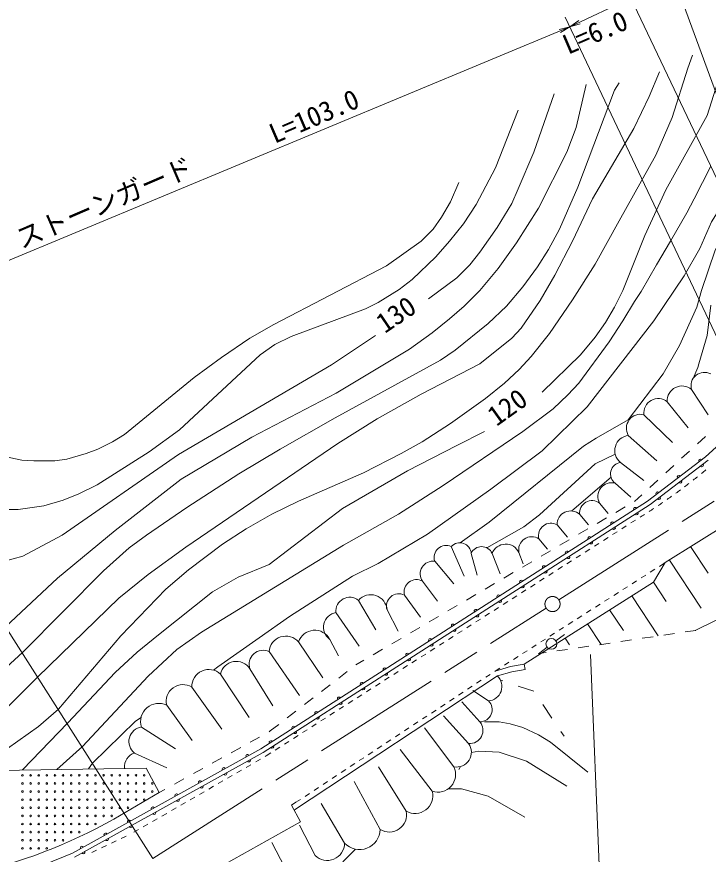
# Model space of a CAD drawing. Units: millimetres, scale not verified. Extents: x 40000 to 680000, y 20000 to 380000.
# Drawn here: x 303972 to 367893, y 261204 to 338630 of the extents above; entities that cross this region are included whole.
import ezdxf
from ezdxf.enums import TextEntityAlignment as Align

# ---------------------------------------------------------------- set-up
doc = ezdxf.new("R2010")
doc.units = ezdxf.units.MM
doc.header["$LTSCALE"] = 1000
doc.linetypes.add('CHAIN', pattern=[18.5, 12, -1.5, 3.5, -1.5])
for name, color, linetype, lineweight in [('M-BGD', 7, 'Continuous', 13), ('M-BMK', 2, 'CHAIN', 13), ('M-STR-HTXT', 7, 'Continuous', 13)]:
    doc.layers.add(name, color=color, linetype=linetype, lineweight=lineweight)
doc.styles.add('ＭＳ ゴシック', font='')
doc.styles.get('ＭＳ ゴシック').set_extended_font_data('MS Gothic')

# ---------------------------------------------------------------- blocks, each defined once
blk = doc.blocks.new('open_arrow')
at = {"color": 0, "linetype": 'Continuous', "lineweight": -2}
blk.add_lwpolyline([(7.5, 1.25), (0, 0), (7.5, -1.25)], dxfattribs=at)

msp = doc.modelspace()

# ---------------------------------------------------------------- linework, layer by layer
at = {"layer": 'M-BGD'}
for p, q in [((366424, 335075), (366000, 333889)), ((353639, 331519), (351776, 326100)), ((350337, 329995), (348220, 324661)), ((351776, 326100), (350337, 322713)), ((368117, 324830), (366593, 321782)), ((355840, 322883), (354147, 318988)), ((357195, 321782), (355332, 317887)), ((366593, 321782), (365916, 320512)), ((365916, 320512), (364392, 317887)), ((359650, 319750), (357449, 315771)), ((364392, 317887), (363122, 315686)), ((363122, 315686), (361682, 313231)), ((365662, 314670), (362868, 310521)), ((361682, 313231), (361090, 312299)), ((361090, 312299), (359989, 310521)), ((368117, 311961), (367802, 309172)), ((367802, 309172), (367016, 306542)), ((363920, 288167), (392601, 306252)), ((366932, 306203), (366508, 305187)), ((367016, 306542), (366932, 306203)), ((366354, 304166), (367878, 301841)), ((364109, 303044), (366034, 300638)), ((372017, 301961), (367643, 297953)), ((361943, 301841), (364590, 299274)), ((360500, 299916), (363146, 297590)), ((367652, 299828), (366913, 299154)), ((366174, 298480), (365435, 297807)), ((359778, 297429), (361943, 295745)), ((367643, 297953), (362290, 293862)), ((367900, 297646), (362520, 293535)), ((364697, 297133), (363958, 296459)), ((358908, 296061), (355280, 292941)), ((363219, 295785), (362480, 295112)), ((359297, 295505), (360740, 294221)), ((361741, 294438), (361064, 293821)), ((362290, 293862), (326530, 270955)), ((362520, 293535), (326736, 270611)), ((357853, 293660), (358655, 292698)), ((360202, 293315), (359340, 292808)), ((356009, 292617), (356811, 291655)), ((358477, 292302), (357615, 291796)), ((361155, 292098), (360734, 291829)), ((353923, 291655), (354886, 290532)), ((356753, 291289), (355890, 290783)), ((360312, 291560), (359891, 291291)), ((352239, 290372), (353041, 289409)), ((358627, 290483), (358206, 290214)), ((359470, 291021), (359048, 290752)), ((344139, 289650), (345342, 286923)), ((355028, 290276), (354166, 289770)), ((357784, 289945), (357363, 289676)), ((366263, 289644), (367886, 287196)), ((345983, 289008), (346545, 287003)), ((347908, 289008), (348644, 287134)), ((350395, 289089), (350796, 288046)), ((353304, 289264), (352441, 288757)), ((356099, 288868), (355677, 288599)), ((356941, 289407), (356520, 289137)), ((337383, 288085), (335012, 286899)), ((342615, 288287), (344379, 286201)), ((351579, 288251), (350717, 287745)), ((355256, 288330), (354835, 288061)), ((363920, 288167), (362817, 286362)), ((363377, 287821), (363799, 288090)), ((363799, 288090), (363920, 288167)), ((364300, 288406), (367244, 283967)), ((353570, 287253), (353149, 286984)), ((354413, 287792), (353992, 287522)), ((362534, 287283), (362956, 287552)), ((335012, 286899), (329170, 283174)), ((349854, 287238), (348992, 286732)), ((352728, 286715), (352306, 286446)), ((360848, 286208), (361269, 286476)), ((361691, 286745), (362113, 287014)), ((341492, 286442), (342856, 284597)), ((348130, 286225), (347267, 285719)), ((362817, 286362), (350888, 278784)), ((351885, 286177), (351464, 285908)), ((360005, 285670), (360426, 285939)), ((362818, 286363), (364009, 284567)), ((322058, 285460), (317063, 281481)), ((339808, 285159), (341292, 283114)), ((346405, 285213), (345543, 284706)), ((350199, 285100), (349778, 284831)), ((351042, 285638), (350621, 285369)), ((359162, 285132), (359583, 285401)), ((360818, 285092), (363277, 281385)), ((335557, 284678), (337161, 281951)), ((344680, 284200), (343818, 283694)), ((349357, 284562), (348935, 284293)), ((357475, 284057), (357897, 284326)), ((358318, 284594), (358740, 284863)), ((333472, 283555), (335638, 280427)), ((338204, 283795), (339240, 281821)), ((347671, 283485), (347250, 283216)), ((348514, 284023), (348093, 283754)), ((356632, 283519), (357054, 283788)), ((358780, 283798), (360050, 281883)), ((329170, 283174), (326376, 281227)), ((342956, 283187), (342093, 282681)), ((346828, 282947), (346407, 282678)), ((354946, 282444), (355368, 282712)), ((355789, 282981), (356211, 283250)), ((341231, 282174), (340369, 281668)), ((345143, 281870), (344722, 281601)), ((345986, 282409), (345564, 282139)), ((354103, 281906), (354524, 282175)), ((356738, 282500), (357996, 280603)), ((365755, 281752), (366744, 281898)), ((313592, 281396), (307834, 274623)), ((326376, 281227), (322566, 278517)), ((332911, 281069), (333713, 279545)), ((339506, 281162), (338644, 280655)), ((344300, 281332), (343879, 281063)), ((352417, 280830), (352838, 281099)), ((353260, 281368), (353681, 281637)), ((353800, 280938), (354618, 281513)), ((354662, 281172), (355063, 280568)), ((361798, 281166), (362787, 281312)), ((363776, 281459), (364766, 281605)), ((330024, 280828), (332269, 277500)), ((343457, 280794), (343036, 280525)), ((351573, 280293), (351995, 280562)), ((352992, 280348), (352195, 279744)), ((355863, 280288), (356852, 280434)), ((357841, 280580), (358830, 280727)), ((359820, 280873), (360809, 281020)), ((327297, 279946), (330104, 275896)), ((337782, 280149), (336920, 279643)), ((341772, 279717), (341351, 279448)), ((342615, 280255), (342193, 279986)), ((350730, 279755), (351152, 280024)), ((352463, 279784), (352895, 279848)), ((353884, 279995), (354873, 280141)), ((336057, 279136), (335320, 278703)), ((340929, 279179), (340508, 278910)), ((349044, 278680), (349466, 278948)), ((350888, 278784), (349624, 278563)), ((349887, 279217), (350309, 279486)), ((350888, 278784), (350974, 278291)), ((322566, 278517), (322161, 278223)), ((325532, 278342), (327658, 274933)), ((334528, 278093), (333735, 277483)), ((339244, 278102), (338822, 277833)), ((340086, 278640), (339665, 278371)), ((348155, 278111), (348201, 278142)), ((349624, 278563), (348201, 278142)), ((348201, 278142), (348622, 278411)), ((349739, 278075), (348414, 277684)), ((350974, 278291), (349739, 278075)), ((316132, 277671), (310036, 271151)), ((322806, 277861), (325452, 273851)), ((329642, 265313), (348414, 277684)), ((338401, 277564), (337980, 277295)), ((346485, 277011), (346902, 277286)), ((347320, 277561), (347737, 277836)), ((348685, 277301), (348909, 277227)), ((320159, 276658), (322926, 272768)), ((332943, 276873), (332151, 276263)), ((336715, 276487), (336294, 276218)), ((337558, 277026), (337137, 276756)), ((345650, 276461), (346067, 276736)), ((350333, 276756), (351757, 276284)), ((331358, 275653), (330566, 275043)), ((335873, 275949), (335451, 275680)), ((344815, 275910), (345232, 276185)), ((347588, 275374), (346144, 276337)), ((317833, 274973), (320199, 271725)), ((334187, 274872), (333766, 274603)), ((335030, 275411), (334609, 275141)), ((343145, 274810), (343562, 275085)), ((343980, 275360), (344397, 275635)), ((346786, 273450), (345101, 275294)), ((352597, 275042), (353437, 273799)), ((329774, 274433), (328981, 273823)), ((333344, 274334), (332923, 274065)), ((342310, 274260), (342727, 274535)), ((308681, 273353), (304504, 268998)), ((332502, 273796), (332080, 273527)), ((340640, 273159), (341057, 273434)), ((341475, 273709), (341892, 273984)), ((345743, 271445), (343417, 274011)), ((315507, 272968), (318635, 270963)), ((327397, 272602), (327300, 272528)), ((328189, 273212), (327397, 272602)), ((330816, 272719), (330395, 272450)), ((331659, 273257), (331238, 272988)), ((339805, 272609), (340222, 272884)), ((344379, 269279), (341653, 272888)), ((354278, 272557), (354564, 272134)), ((326425, 272044), (325550, 271560)), ((329973, 272181), (329552, 271912)), ((338135, 271508), (338552, 271783)), ((338970, 272059), (339387, 272334)), ((310036, 271151), (307675, 269053)), ((324674, 271076), (323799, 270592)), ((328288, 271104), (327867, 270835)), ((329131, 271642), (328709, 271373)), ((337300, 270958), (337717, 271233)), ((326530, 270955), (309127, 261311)), ((326736, 270611), (309301, 260950)), ((314866, 270562), (317833, 269199)), ((327024, 270297), (326925, 270233)), ((327445, 270566), (327024, 270297)), ((336465, 270408), (336882, 270683)), ((342374, 267034), (339407, 270883)), ((310967, 269627), (310617, 269103)), ((322924, 270109), (322049, 269625)), ((325625, 269484), (325192, 269234)), ((326492, 269983), (326059, 269733)), ((334795, 269307), (335212, 269582)), ((335630, 269858), (336047, 270133)), ((351099, 269797), (354824, 267511)), ((297000, 268870), (315947, 269171)), ((315947, 269171), (317130, 266905)), ((321174, 269141), (320299, 268657)), ((324759, 268984), (324326, 268734)), ((333960, 268757), (334377, 269032)), ((339968, 265189), (337402, 269279)), ((345006, 269318), (344834, 269035)), ((319424, 268173), (318548, 267689)), ((323027, 267984), (322594, 267734)), ((323893, 268484), (323460, 268234)), ((332290, 267657), (332707, 267932)), ((333125, 268207), (333542, 268482)), ((337562, 263505), (335156, 267916)), ((317673, 267205), (317130, 266905)), ((322161, 267484), (321728, 267234)), ((331455, 267106), (331872, 267381)), ((312937, 264446), (317130, 266905)), ((320429, 266484), (319996, 266234)), ((321295, 266984), (320862, 266734)), ((330620, 266556), (331037, 266831)), ((319563, 265984), (319130, 265734)), ((329367, 265731), (329785, 266006)), ((329367, 265731), (330216, 264207)), ((329785, 266006), (330202, 266281)), ((334274, 262221), (332109, 265911)), ((317831, 264984), (317398, 264734)), ((318697, 265484), (318264, 265234)), ((330216, 264207), (313013, 254623)), ((316965, 264484), (316532, 264235)), ((315233, 263485), (314799, 263235)), ((316099, 263985), (315666, 263735)), ((331547, 261099), (330104, 263906)), ((314071, 262862), (313619, 262648)), ((312263, 262008), (311811, 261794)), ((313167, 262435), (312715, 262221)), ((328740, 259976), (327537, 262302)), ((309127, 261311), (304664, 259491)), ((311359, 261581), (310907, 261367))]:
    msp.add_line(p, q, dxfattribs=at)
for points in [[(369556, 335837), (368794, 332619), (367778, 329487)], [(359650, 319750), (363037, 325846), (364561, 329317), (366000, 333889)], [(363376, 333551), (362444, 331265), (361005, 328301), (357195, 321782)], [(356602, 332365), (355671, 328386), (354824, 326100), (352200, 320935)], [(359650, 332535), (359227, 331857), (355840, 322883)], [(367778, 329487), (363968, 322629), (362021, 318395), (359989, 313315)], [(348220, 324661), (346442, 321274), (345257, 319496), (343987, 317887), (342717, 316448), (340516, 314331), (339330, 313400), (337383, 312215), (336198, 311622), (329340, 309082), (327816, 308320), (326461, 307389), (319010, 300446), (316216, 298414), (311390, 295366), (309697, 294519), (308258, 293927), (306480, 293419), (304109, 293080), (302077, 293080)], [(344834, 323306), (344072, 321528), (343225, 320089), (342463, 318988), (341362, 317887), (338145, 315601), (327731, 310183), (325530, 308913), (322905, 307135), (320365, 305272), (313930, 300023), (312830, 299345), (311475, 298668), (310374, 298245), (308596, 297737), (307496, 297567), (305548, 297567), (304448, 297652), (302839, 297991), (301992, 298329), (301061, 298922), (299114, 300954), (298098, 302647)], [(370318, 323052), (368202, 319665), (367101, 317210), (365662, 314670)], [(350337, 322713), (349744, 321359), (348390, 319157), (346781, 316871), (345850, 315686), (344664, 314501), (342040, 312553)], [(352200, 320935), (350168, 317718), (348474, 315347), (346781, 313315), (345342, 311876), (343987, 310691), (342378, 309421), (340262, 307897), (333488, 303833), (325699, 299769), (319180, 295874), (313084, 291133), (307750, 286730), (302924, 282243)], [(371334, 320681), (369980, 319157), (369133, 318057), (368540, 317041), (367270, 313315)], [(354147, 318988), (353131, 317125), (352115, 315517), (350760, 313654), (349236, 311876), (347543, 310267), (344495, 307812), (343140, 306881), (333404, 301547), (328324, 298668), (324514, 296382), (319688, 293249), (315962, 290709), (314354, 289524), (311983, 287407), (304532, 279872)], [(355332, 317887), (353724, 314755), (352369, 312384), (350591, 309844), (349744, 308913), (346781, 306542), (341362, 303748), (337298, 301462), (333658, 299176), (319603, 289609), (316132, 287069), (313422, 284867), (305887, 277586)], [(357449, 315771), (355332, 312469), (353216, 309336), (351522, 307219), (350422, 306034), (349067, 304764), (347289, 303325), (344072, 301039), (341447, 299345), (339500, 298245), (336028, 296467), (330017, 293842), (327562, 292657), (325191, 291302), (322990, 289863), (319857, 287492), (317740, 285714), (313592, 281396)], [(359989, 313315), (359227, 311791), (358380, 310352), (357449, 308997), (356094, 307389), (352538, 303917)], [(367270, 313315), (366847, 311791), (365238, 308235)], [(359989, 310521), (358719, 308574), (355925, 304764), (354909, 303663), (353554, 302393), (350760, 300277), (343394, 295281), (339246, 292657), (334166, 289778), (321042, 281735), (318756, 280126), (316132, 277671)], [(362868, 310521), (356687, 302563), (352538, 298499), (347797, 294943), (341955, 290794), (337383, 288085)], [(337129, 309167), (333065, 306457), (318926, 298160), (308173, 290709), (304532, 288762), (302754, 288254), (299452, 287746)], [(365238, 308235), (363714, 305611), (360497, 301377)], [(394448, 303325), (390808, 301547), (390046, 300954), (387082, 296975), (385812, 295451), (380309, 290540), (376838, 288000), (370318, 283682), (366678, 281904)], [(360497, 301377), (357534, 299684), (356348, 298922), (347628, 291895), (344964, 290002)], [(347204, 300277), (344664, 299007), (340092, 296636), (334081, 293165)], [(359293, 298195), (357449, 297313), (352284, 292572), (350845, 291471), (347440, 289526)], [(288276, 297737), (289377, 285545), (289716, 283428), (290478, 280803), (291070, 279533), (291748, 278433), (294118, 275808), (295219, 275300), (295812, 275131), (296658, 275046), (298182, 275300), (299198, 275723), (300299, 276316), (301823, 277417), (304532, 279872)], [(285736, 296551), (286668, 287831), (287091, 285121), (288276, 279364), (288869, 276909), (289292, 275639), (290054, 274030), (290647, 273099), (292171, 271490), (293356, 270643), (293949, 270389), (296404, 270220), (297928, 270813), (303178, 274877), (305887, 277586)], [(334081, 293165), (327308, 288000), (324429, 286815), (322058, 285460)], [(317063, 281481), (315116, 279872), (313084, 278009), (308681, 273353)], [(307834, 274623), (305972, 273014), (300214, 268950)], [(315467, 273861), (314946, 273522), (310967, 269627)], [(347204, 273437), (348559, 273437), (349575, 273268), (350760, 272929), (352200, 272252), (353300, 271575), (356772, 268781)], [(351099, 269797), (348559, 270643), (346696, 270728), (345995, 270601)], [(343870, 267257), (345088, 267257), (347543, 266579), (350930, 264632)], [(335272, 261674), (334166, 260568), (331707, 257026)]]:
    msp.add_lwpolyline(points, dxfattribs=at)
for centre, radius in [((353391, 280650), 500), ((304501, 268500), 75), ((305251, 268500), 75), ((306000, 268500), 75), ((306751, 268500), 75), ((307500, 268500), 75), ((308251, 268500), 75), ((309001, 268500), 75), ((309750, 268501), 75), ((310501, 268501), 75), ((311250, 268501), 75), ((312000, 268501), 75), ((312751, 268501), 75), ((313500, 268501), 75), ((314251, 268501), 75), ((315001, 268501), 75), ((315750, 268501), 75), ((304501, 267751), 75), ((305251, 267751), 75), ((306000, 267751), 75), ((306751, 267751), 75), ((307500, 267751), 75), ((308250, 267751), 75), ((309001, 267751), 75), ((309750, 267751), 75), ((310501, 267751), 75), ((311251, 267751), 75), ((312000, 267751), 75), ((312751, 267750), 75), ((313500, 267750), 75), ((314250, 267750), 75), ((315001, 267750), 75), ((315750, 267750), 75), ((316501, 267750), 75), ((304501, 267000), 75), ((305251, 267000), 75), ((306000, 267000), 75), ((306751, 267000), 75), ((307500, 267000), 75), ((308250, 267000), 75), ((309001, 267000), 75), ((309750, 267000), 75), ((310501, 267000), 75), ((311251, 267000), 75), ((312000, 267000), 75), ((312751, 267000), 75), ((313500, 267000), 75), ((314250, 267000), 75), ((315001, 267000), 75), ((315750, 267001), 75), ((316501, 267001), 75), ((304500, 266250), 75), ((304500, 265501), 75), ((305251, 266250), 75), ((305251, 265501), 75), ((306000, 266250), 75), ((306000, 265501), 75), ((306751, 266251), 75), ((306751, 265501), 75), ((307500, 266251), 75), ((307501, 265501), 75), ((308250, 266251), 75), ((308250, 265501), 75), ((309001, 266251), 75), ((309001, 265500), 75), ((309750, 266251), 75), ((309750, 265500), 75), ((310501, 266251), 75), ((310501, 265500), 75), ((311251, 266251), 75), ((311251, 265500), 75), ((312000, 266251), 75), ((312000, 265500), 75), ((312751, 266251), 75), ((312751, 265500), 75), ((313500, 266251), 75), ((313500, 265500), 75), ((314250, 266251), 75), ((314250, 265500), 75), ((315001, 266251), 75), ((315750, 266251), 75), ((304500, 264750), 75), ((305251, 264750), 75), ((306000, 264750), 75), ((306751, 264750), 75), ((307501, 264750), 75), ((308250, 264750), 75), ((309001, 264750), 75), ((309750, 264750), 75), ((310500, 264750), 75), ((311251, 264750), 75), ((312000, 264751), 75), ((312751, 264751), 75), ((304500, 264001), 75), ((305251, 264001), 75), ((306000, 264001), 75), ((306751, 264001), 75), ((307501, 264001), 75), ((308250, 264001), 75), ((309001, 264001), 75), ((309750, 264001), 75), ((310500, 264001), 75), ((311251, 264001), 75), ((304500, 263251), 75), ((305251, 263251), 75), ((306000, 263250), 75), ((306751, 263250), 75), ((307501, 263250), 75), ((308250, 263250), 75), ((309001, 263250), 75), ((309750, 263250), 75), ((304500, 262500), 75), ((305251, 262500), 75), ((306000, 262500), 75), ((306750, 262500), 75), ((307501, 262500), 75), ((308250, 262500), 75), ((304500, 261751), 75), ((305251, 261751), 75), ((306000, 261751), 75), ((306750, 261751), 75)]:
    msp.add_circle(centre, radius, dxfattribs=at)
for centre, radius, start, end in [((367537, 304521), 1235, 61.90927, 196.66954), ((365466, 303137), 1360, 49.18492, 183.94519), ((363277, 301991), 1342, 51.67447, 186.43474), ((361623, 300577), 1303, 75.74997, 210.51024), ((360657, 298522), 1402, 96.43066, 231.19093), ((359938, 296367), 1075, 98.58362, 233.34389), ((367159, 297583), 150, 37.38145, 217.38145), ((367295, 297183), 150, 217.38145, 37.38145), ((334264, 336755), 52128, 309.30507, 309.85464), ((365173, 296065), 150, 37.38145, 217.38145), ((334264, 336755), 52128, 308.20594, 308.7555), ((358959, 294282), 1269, 74.57282, 209.33309), ((365308, 295665), 150, 217.38145, 37.38145), ((334264, 336755), 52128, 307.10681, 307.65637), ((363186, 294547), 150, 37.38145, 217.38145), ((363322, 294147), 150, 217.38145, 37.38145), ((334264, 336755), 52128, 304.90855, 305.45811), ((334264, 336755), 52128, 306.00768, 306.55724), ((357148, 292754), 1148, 52.09575, 186.85602), ((334264, 336755), 52128, 303.80941, 304.35898), ((355166, 291702), 1244, 47.39501, 182.15528), ((361135, 293122), 150, 32.64339, 212.64339), ((361265, 292731), 150, 212.64339, 32.64339), ((334264, 336755), 52128, 302.71028, 303.25985), ((359029, 291774), 150, 32.64339, 212.64339), ((334264, 336755), 52128, 301.0556, 301.06159), ((334264, 336755), 52128, 301.61115, 302.16072), ((353349, 290663), 1147, 59.92381, 194.68408), ((359159, 291382), 150, 212.64339, 32.64339), ((351584, 289346), 1217, 57.44435, 192.20462), ((356924, 290425), 150, 32.64339, 212.64339), ((343661, 288651), 1108, 64.44003, 199.2003), ((344928, 288945), 1058, 3.44086, 138.20113), ((346946, 288607), 1043, 22.61986, 157.38014), ((349168, 288531), 1347, 24.46748, 159.22775), ((357054, 290034), 150, 212.64339, 32.64339), ((354819, 289077), 150, 32.64339, 212.64339), ((342438, 287130), 1170, 81.29117, 216.05144), ((354949, 288685), 150, 212.64339, 32.64339), ((352714, 287728), 150, 32.64339, 212.64339), ((352844, 287337), 150, 212.64339, 32.64339), ((340917, 285450), 1147, 59.92381, 194.68408), ((350609, 286380), 150, 32.64339, 212.64339), ((350739, 285988), 150, 212.64339, 32.64339), ((334749, 283682), 1283, 50.92062, 185.68089), ((336697, 283685), 1511, 4.18492, 138.94519), ((339290, 284143), 1140, 62.9844, 197.74467), ((348504, 285031), 150, 32.64339, 212.64339), ((348634, 284639), 150, 212.64339, 32.64339), ((333709, 282195), 1381, 99.89551, 234.65578), ((346399, 283683), 150, 32.64339, 212.64339), ((346529, 283291), 150, 212.64339, 32.64339), ((331517, 280347), 1569, 27.38351, 162.14378), ((344294, 282334), 150, 32.64339, 212.64339), ((344424, 281942), 150, 212.64339, 32.64339), ((328844, 279819), 1552, 40.54778, 175.30805), ((342189, 280986), 150, 32.64339, 212.64339), ((342319, 280594), 150, 212.64339, 32.64339), ((326749, 278776), 1292, 64.89355, 199.65382), ((340083, 279637), 150, 32.64339, 212.64339), ((324269, 277533), 1500, 32.62784, 167.38811), ((340213, 279245), 150, 212.64339, 32.64339), ((321733, 276708), 1575, 47.06382, 181.82409), ((337978, 278289), 150, 32.64339, 212.64339), ((338108, 277897), 150, 212.64339, 32.64339), ((347469, 276718), 1349, 275.03023, 45.64192), ((319347, 275331), 1555, 58.52959, 193.28986), ((335873, 276940), 150, 32.64339, 212.64339), ((336003, 276548), 150, 212.64339, 32.64339), ((333768, 275592), 150, 32.64339, 212.64339), ((317088, 273486), 1663, 63.38347, 198.14374), ((333898, 275200), 150, 212.64339, 32.64339), ((346786, 274579), 1130, 270, 44.76027), ((331663, 274243), 150, 32.64339, 212.64339), ((331793, 273851), 150, 212.64339, 32.64339), ((345846, 272664), 1224, 265.14543, 39.9057), ((315688, 271632), 1349, 97.68845, 232.44872), ((329558, 272895), 150, 32.64339, 212.64339), ((329688, 272503), 150, 212.64339, 32.64339), ((327453, 271546), 150, 32.64339, 212.64339), ((327583, 271154), 150, 212.64339, 32.64339), ((344610, 270646), 1386, 260.42413, 35.1844), ((315247, 269309), 1310, 106.90927, 186.52948), ((325302, 270274), 150, 28.99292, 208.99292), ((325429, 269887), 150, 208.99292, 28.99292), ((323115, 269063), 150, 28.99292, 208.99292), ((323242, 268676), 150, 208.99292, 28.99292), ((342909, 268574), 1631, 250.85957, 25.61984), ((320928, 267851), 150, 28.99292, 208.99292), ((321056, 267464), 150, 208.99292, 28.99292), ((318742, 266639), 150, 28.99292, 208.99292), ((340787, 266612), 1642, 240.09604, 14.85631), ((316555, 265427), 150, 28.99292, 208.99292), ((318869, 266252), 150, 208.99292, 28.99292), ((316682, 265040), 150, 208.99292, 28.99292), ((338415, 264848), 1591, 237.61189, 12.37216), ((288859, 307378), 49222, 266.07322, 299.28555), ((314368, 264216), 150, 28.99292, 208.99292), ((314495, 263829), 150, 208.99292, 28.99292), ((335651, 263548), 1912, 223.93778, 358.69805), ((312182, 263004), 150, 28.99292, 208.99292), ((312309, 262617), 150, 208.99292, 28.99292), ((309995, 261792), 150, 28.99292, 208.99292), ((332677, 262228), 1597, 225, 359.76027), ((310122, 261405), 150, 208.99292, 28.99292)]:
    msp.add_arc(centre, radius, start, end, dxfattribs=at)
at = {"layer": 'M-BMK'}
for p, q in [((354089, 284710), (391276, 308372)), ((316546, 260821), (352908, 283958))]:
    msp.add_line(p, q, dxfattribs=at)
msp.add_circle((353498, 284334), 700, dxfattribs=at)
at = {"layer": 'M-STR-HTXT'}
for p, q in [((378759, 303818), (362504, 348264)), ((375922, 308343), (360318, 341277)), ((355086, 337696), (360746, 340373)), ((370305, 305577), (354658, 338600)), ((286352, 309071), (355086, 337696)), ((316546, 260821), (300441, 286132)), ((357007, 279657), (358524, 242626))]:
    msp.add_line(p, q, dxfattribs=at)

# ---------------------------------------------------------------- block references
at = {"layer": 'M-STR-HTXT', "xscale": 133, "yscale": 133}
for rotation in [202.6, 25.3]:
    msp.add_blockref('open_arrow', (355086, 337696), dxfattribs=dict(at, rotation=rotation))

# ---------------------------------------------------------------- texts
at = {"layer": 'M-BGD', "style": 'ＭＳ ゴシック'}
for s, rotation, p in [('130', 34.077, (338298, 308849)), ('120', 35.538, (348644, 300267))]:
    msp.add_text(s, height=1833, rotation=rotation, dxfattribs=at).set_placement(p, align=Align.BOTTOM_LEFT)
at = {"layer": 'M-STR-HTXT', "style": 'ＭＳ ゴシック'}
for s, p in [('L=6.0', (358012, 335833)), ('L=103.0', (332032, 328094)), ('ストーンガード', (312641, 320104))]:
    msp.add_text(s, height=1833, rotation=23.31, dxfattribs=at).set_placement(p, align=Align.BOTTOM_CENTER)

doc.saveas('drawing.dxf')
